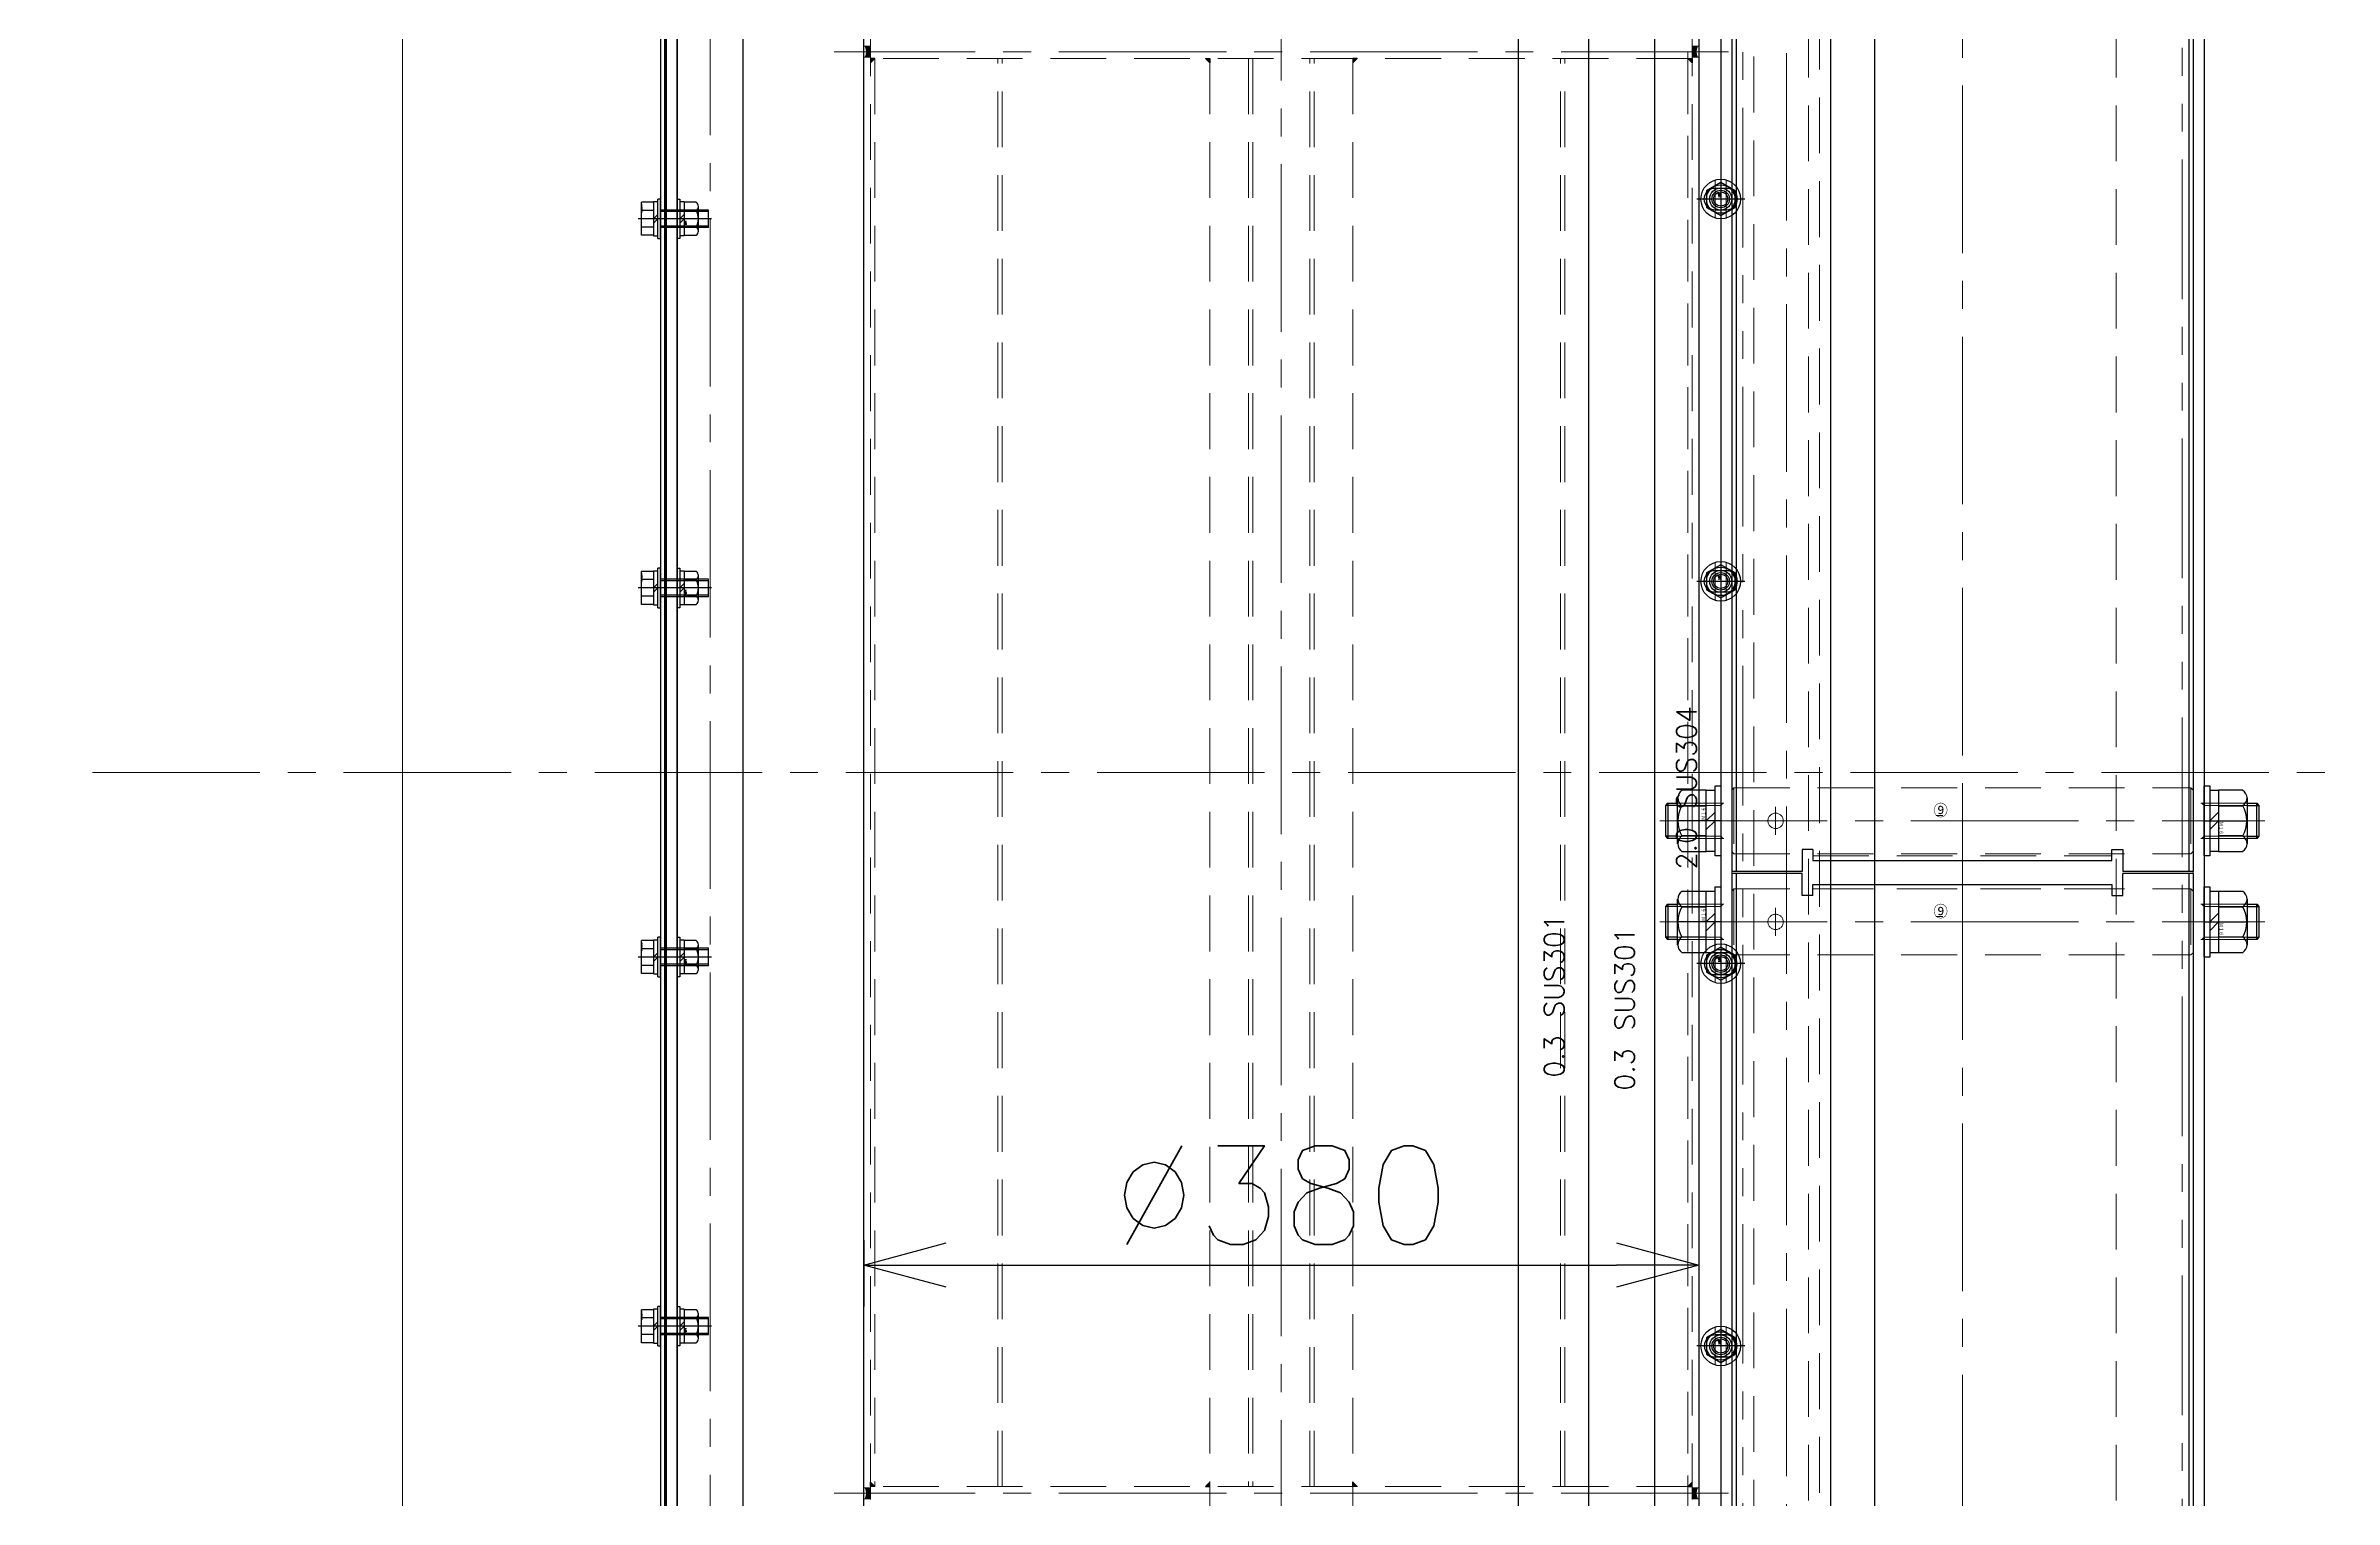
# Model space of a CAD drawing. Header units: millimetres. Extents: x -8731 to 85711, y -14522 to 31379.
# Drawn here: x 421 to 1463, y 17887 to 18548 of the extents above; entities that cross this region are included whole.
import ezdxf
from ezdxf import colors
from ezdxf.entities.mleader import LeaderData, LeaderLine
from ezdxf.enums import TextEntityAlignment as Align
from ezdxf.math import Vec2, Vec3

# ---------------------------------------------------------------- set-up
doc = ezdxf.new("R2010")
doc.units = ezdxf.units.MM
doc.header["$LTSCALE"] = 4
doc.header["$PDMODE"] = 99
doc.header["$PDSIZE"] = 1
for name, pattern in [('CENTER2', [28.575, 19.05, -3.175, 3.175, -3.175]), ('HIDDEN', [9.525, 6.35, -3.175]), ('PHANTOM2', [31.75, 15.875, -3.175, 3.175, -3.175, 3.175, -3.175])]:
    doc.linetypes.add(name, pattern=pattern)
for name, color, linetype, lineweight in [('04_HIDDEN', 2, 'HIDDEN', 13), ('05_CENTER', 4, 'CENTER2', 13), ('06_PHANTOM', 2, 'PHANTOM2', 13), ('08_DIM', 3, 'Continuous', 13)]:
    doc.layers.add(name, color=color, linetype=linetype, lineweight=lineweight)
doc.layers.add('10_DRAFT', color=8, linetype='Continuous', lineweight=0, plot=False)
doc.styles.add('KANJI0', font='txt.shx', dxfattribs={"width": 0.9, "height": 30, "bigfont": 'bigfont'})
doc.styles.add('KSS_TXT', font='txt.shx', dxfattribs={"bigfont": 'extfont2.shx'})
doc.styles.add('KSS_TXT_L', font='txt.shx', dxfattribs={"height": 9, "bigfont": 'extfont2.shx'})
doc.styles.get("Standard").update_dxf_attribs({"font": 'txt.shx', "bigfont": 'extfont2.shx'})
doc.dimstyles.new('KSS_DIM', dxfattribs={"dimscale": 3, "dimtxt": 3, "dimasz": 2.5, "dimexe": 1.25, "dimexo": 0.625, "dimtad": 1, "dimdsep": 46, "dimtxsty": 'KSS_TXT', "dimblk": 'OPEN30', "dimcen": 0, "dimazin": 2, "dimtfac": 0.75, "dimtmove": 0, "dimatfit": 3, "dimldrblk": 'OPEN30', "dimfxl": 1, "dimtolj": 1, "dimarcsym": 0})

# ---------------------------------------------------------------- blocks, each defined once
blk = doc.blocks.new('A$C35A251B1_1_1_1')
at = {"color": 0}
blk.add_lwpolyline([(-945, 0.3), (-945, 0), (945, 0), (945, 0.3)], close=True, dxfattribs=at)
at = {"layer": '10_DRAFT'}
for p, q in [((-252, 0), (-252, 0.3)), ((-84, 0), (-84, 0.3)), ((84, 0), (84, 0.3)), ((252, 0), (252, 0.3))]:
    blk.add_line(p, q, dxfattribs=at)
blk = doc.blocks.new('A$C39886CB1_1_1_1')
at = {"color": 0}
for points in [[(-945, 0), (945, 0), (945, -5), (-945, -5)], [(-1073, -5), (1073, -5), (1075, -7), (1075, -33), (1073, -35), (-1073, -35), (-1075, -33), (-1075, -7)]]:
    blk.add_lwpolyline(points, close=True, dxfattribs=at)
at = {"layer": '05_CENTER'}
for p, q in [((-252, -9.2), (-252, 3.9)), ((-84, -9.2), (-84, 3.9)), ((84, -9.2), (84, 3.9)), ((252, -9.2), (252, 3.9)), ((1081.6, -20), (-1081, -20))]:
    blk.add_line(p, q, dxfattribs=at)
at = {"layer": '10_DRAFT'}
blk.add_line((0, -35), (0, 0), dxfattribs=at)
blk = doc.blocks.new('A$C1204623A_1_1_1')
at = {"color": 0}
blk.add_lwpolyline([(945, -2), (945, 0), (-945, 0), (-945, -2)], close=True, dxfattribs=at)
at = {"layer": '05_CENTER'}
for p, q in [((-252, 2.6), (-252, -4.7)), ((-84, 2.6), (-84, -4.7)), ((84, 2.6), (84, -4.7)), ((252, 2.6), (252, -4.7))]:
    blk.add_line(p, q, dxfattribs=at)
blk = doc.blocks.new('A$C46CB4146_1_1_1')
at = {"color": 0}
for p, q in [((-9, 1.2), (9, 1.2)), ((-9, 1.2), (-9, 0)), ((-7.7, 3.2), (-7.7, 1.2)), ((7.7, 3.2), (-7.7, 3.2)), ((-7.5, 8.7), (7.5, 8.7)), ((-7.5, 3.2), (-7.5, 8.7)), ((-3.8, 3.2), (-3.8, 8.7)), ((0, 1.2), (-2, 3.2)), ((0, 3.2), (2, 1.2)), ((3.8, 3.2), (3.8, 8.7)), ((7.5, 3.2), (7.5, 8.7)), ((7.7, 1.2), (7.7, 3.2)), ((9, 0), (9, 1.2)), ((-9, 0), (9, 0))]:
    blk.add_line(p, q, dxfattribs=at)
at = {"color": 0, "linetype": 'CENTER2'}
blk.add_line((0, -23.3), (0, 10.2), dxfattribs=at)
at = {"color": 0, "linetype": 'HIDDEN'}
for p, q in [((-4, -21.8), (-4, 0)), ((-3.3, -21.8), (-3.3, 0)), ((3.3, -21.8), (3.3, 0)), ((4, -21.8), (4, 0)), ((-4, -21.8), (4, -21.8))]:
    blk.add_line(p, q, dxfattribs=at)
at = {"layer": '10_DRAFT', "style": 'KSS_TXT_L'}
blk.add_text('BT-M8x25L,SW,PW', height=0.3, dxfattribs=at).set_placement((3, 8.4))
blk = doc.blocks.new('M8Nza_1_1_1')
at = {"color": 0}
for p, q in [((-7.7, 3.2), (7.7, 3.2)), ((-7.7, 3.2), (-7.7, 1.2)), ((-7.5, 8.7), (-7.5, 3.2)), ((5.6, 9.7), (-5.6, 9.7)), ((-3.8, 3.2), (-3.8, 8.7)), ((0, 1.2), (-2, 3.2)), ((0, 3.2), (2, 1.2)), ((3.7, 8.7), (3.7, 3.2)), ((7.5, 3.2), (7.5, 8.7)), ((7.7, 3.2), (7.7, 1.2))]:
    blk.add_line(p, q, dxfattribs=at)
at = {"color": 0, "linetype": 'CENTER2'}
blk.add_line((0, 9.7), (0, 0), dxfattribs=at)
at = {"color": 0}
blk.add_lwpolyline([(-9, 1.2), (9, 1.2), (9, 0), (-9, 0)], close=True, dxfattribs=at)
for centre, radius, start, end in [((-5.6, 7.4), 2.25, 33.626, 146.374), ((0, 2.2), 7.5, 60, 120), ((5.6, 7.4), 2.25, 33.626, 146.374)]:
    blk.add_arc(centre, radius, start, end, dxfattribs=at)
at = {"layer": '10_DRAFT', "style": 'KSS_TXT'}
blk.add_text('M8', height=1, dxfattribs=at).set_placement((0.9, 3.3))
blk = doc.blocks.new('A$C60FD5FF4_1')
at = {"xscale": -1, "rotation": 180}
for name, p in [('A$C39886CB1_1_1_1', (-1008, -20)), ('A$C35A251B1_1_1_1', (-1008, -20)), ('A$C35A251B1_1_1_1', (-1008, -20.3))]:
    blk.add_blockref(name, p, dxfattribs=at)
at = {"rotation": 180}
for p in [(-1260, -22.6), (-1092, -22.6), (-924, -22.6), (-756, -22.6)]:
    blk.add_blockref('A$C46CB4146_1_1_1', p, dxfattribs=at)
for name, p in [('M8Nza_1_1_1', (-1260, -15)), ('M8Nza_1_1_1', (-1092, -15)), ('M8Nza_1_1_1', (-924, -15)), ('M8Nza_1_1_1', (-756, -15)), ('A$C1204623A_1_1_1', (-1008, -20.6))]:
    blk.add_blockref(name, p)
blk = doc.blocks.new('AM_BALLOON1')
at = {"transparency": 16777216}
blk.add_circle((0, 0), 5, dxfattribs=at)
blk.add_attdef('B_NUMBER', text='', height=3, dxfattribs=at).set_placement((0, 0), align=Align.MIDDLE_CENTER)
blk = doc.blocks.new('_OPEN')
at = {"color": 0, "linetype": 'ByBlock'}
for p, q in [((-1, 0.167), (0, 0)), ((0, 0), (-1, -0.167)), ((0, 0), (-1, 0))]:
    blk.add_line(p, q, dxfattribs=at)
blk = doc.blocks.new('A$C3AA34862_1_1_1')
at = {"layer": '05_CENTER'}
blk.add_line((-141.1, 0), (2637.2, 0), dxfattribs=at)
at = {"layer": '10_DRAFT'}
blk.add_line((0, 1000), (0, -1000), dxfattribs=at)
blk = doc.blocks.new('_Open30')
at = {"color": 0, "linetype": 'ByBlock', "lineweight": -2}
for p, q in [((-1, 0.268), (0, 0)), ((0, 0), (-1, -0.268)), ((0, 0), (-1, 0))]:
    blk.add_line(p, q, dxfattribs=at)
blk = doc.blocks.new('*D4259')
at = {"layer": '08_DIM', "color": 0, "lineweight": -2, "transparency": 16777216}
for p, q in [((573.9, 19317.5), (89.4, 19317.5)), ((108.2, 17155), (108.2, 19280)), ((573.9, 17117.5), (89.4, 17117.5))]:
    blk.add_line(p, q, dxfattribs=at)
at = {"layer": 'Defpoints', "color": 0, "transparency": 16777216}
for p in [(108.2, 19317.5), (583.3, 19317.5), (583.3, 17117.5)]:
    blk.add_point(p, dxfattribs=at)
at = {"layer": '08_DIM', "color": 0, "lineweight": -2, "transparency": 16777216, "xscale": 37.5, "yscale": 37.5, "zscale": 37.5}
for p, rotation in [((108.2, 19317.5), 90), ((108.2, 17117.5), 270)]:
    blk.add_blockref('_Open30', p, dxfattribs=dict(at, rotation=rotation))
at = {"layer": '08_DIM', "color": 0, "transparency": 16777216, "insert": (76.3, 18217.5), "char_height": 45, "attachment_point": 5, "rotation": 90, "style": 'KSS_TXT'}
blk.add_mtext('\\A1;2200', dxfattribs=at)
blk = doc.blocks.new('*D4245')
at = {"layer": '08_DIM', "color": 0, "lineweight": -2, "transparency": 16777216}
for p, q in [((783.9, 19207.5), (212.3, 19207.5)), ((231.1, 17265), (231.1, 19170)), ((783.9, 17227.5), (212.3, 17227.5))]:
    blk.add_line(p, q, dxfattribs=at)
at = {"layer": 'Defpoints', "color": 0, "transparency": 16777216}
for p in [(231.1, 19207.5), (793.3, 19207.5), (793.3, 17227.5)]:
    blk.add_point(p, dxfattribs=at)
at = {"layer": '08_DIM', "color": 0, "lineweight": -2, "transparency": 16777216, "xscale": 37.5, "yscale": 37.5, "zscale": 37.5}
for p, rotation in [((231.1, 19207.5), 90), ((231.1, 17227.5), 270)]:
    blk.add_blockref('_Open30', p, dxfattribs=dict(at, rotation=rotation))
at = {"layer": '08_DIM', "color": 0, "transparency": 16777216, "char_height": 45, "attachment_point": 5, "rotation": 90, "style": 'KSS_TXT'}
for s, insert in [('\\A1;(脱水ローラ幅)', (263, 18217.5)), ('\\A1;1980', (199.2, 18217.5))]:
    blk.add_mtext(s, dxfattribs=dict(at, insert=insert))
blk = doc.blocks.new('A$C67F20274_1_1_1')
h = blk.add_hatch(color=3)
h.dxf.hatch_style = 1
h.paths.add_polyline_path([(0, -2), (0, 0), (-2, 0)])
at = {"color": 3}
blk.add_lwpolyline([(0, 0), (-2, 0), (-2, 0), (0, -2)], close=True, dxfattribs=at)
blk = doc.blocks.new('A$C715E4393_1_1_1')
h = blk.add_hatch(color=3)
h.dxf.hatch_style = 1
h.paths.add_polyline_path([(-330.5, 187), (-330.5, 189.2, 0.11176), (-328, 188.6), (-328, 187)])
h.paths.add_polyline_path([(-328, 187), (-328, 188.6, 0.111762), (-325.5, 189.2), (-325.5, 187)])
h = blk.add_hatch(color=3)
h.dxf.hatch_style = 1
h.paths.add_polyline_path([(325.5, 187), (325.5, 189.2, 0.11176), (328, 188.6), (328, 187)])
h.paths.add_polyline_path([(328, 187), (328, 188.6, 0.111762), (330.5, 189.2), (330.5, 187)])
h = blk.add_hatch(color=3)
h.dxf.hatch_style = 1
h.paths.add_polyline_path([(-325.5, -187), (-325.5, -189.2, 0.11176), (-328, -188.6), (-328, -187)])
h.paths.add_polyline_path([(-328, -187), (-328, -188.6, 0.111762), (-330.5, -189.2), (-330.5, -187)])
h = blk.add_hatch(color=3)
h.dxf.hatch_style = 1
h.paths.add_polyline_path([(330.5, -187), (330.5, -189.2, 0.11176), (328, -188.6), (328, -187)])
h.paths.add_polyline_path([(328, -187), (328, -188.6, 0.111762), (325.5, -189.2), (325.5, -187)])
at = {"color": 0}
blk.add_lwpolyline([(-990, 190), (990, 190), (990, -190), (-990, -190)], close=True, dxfattribs=at)
at = {"color": 3}
for centre, start, end in [((-328, 194.5), 244.4921, 295.5079), ((328, 194.5), 244.4921, 295.5079), ((-328, -194.5), 64.4921, 115.5079), ((328, -194.5), 64.4921, 115.5079)]:
    blk.add_arc(centre, 5.81, start, end, dxfattribs=at)
at = {"layer": '04_HIDDEN'}
for p, q in [((-330.5, 190), (-330.5, 187)), ((-325.5, 190), (-325.5, 187)), ((325.5, 190), (325.5, 187)), ((330.5, 190), (330.5, 187)), ((-990, 187), (990, 187)), ((-325, 187), (-325, -187)), ((-325, 185), (325, 185)), ((325, 187), (325, -187)), ((325, 129), (-325, 129)), ((325, 127), (-325, 127)), ((-325, 32.5), (990, 32.5)), ((325, 15), (-325, 15)), ((325, 13), (-325, 13)), ((-325, -13), (325, -13)), ((-325, -15), (325, -15)), ((-325, -32.5), (990, -32.5)), ((325, -127), (-325, -127)), ((325, -129), (-325, -129)), ((-990, -187), (990, -187)), ((-330.5, -190), (-330.5, -187)), ((-325.5, -190), (-325.5, -187)), ((-325, -185), (325, -185)), ((325.5, -190), (325.5, -187)), ((330.5, -190), (330.5, -187))]:
    blk.add_line(p, q, dxfattribs=at)
at = {"layer": '05_CENTER'}
for p, q in [((-328, 203.6), (-328, -203.6)), ((328, 203.6), (328, -203.6)), ((-1419.8, 0), (1090.8, 0))]:
    blk.add_line(p, q, dxfattribs=at)
at = {"xscale": -1}
for p in [(-325, 187), (-325, -32.5)]:
    blk.add_blockref('A$C67F20274_1_1_1', p, dxfattribs=at)
for p in [(325, 187), (325, -32.5)]:
    blk.add_blockref('A$C67F20274_1_1_1', p)
at = {"rotation": 180}
for p in [(-325, 32.5), (-325, -187)]:
    blk.add_blockref('A$C67F20274_1_1_1', p, dxfattribs=at)
at = {"xscale": -1, "rotation": 180}
for p in [(325, 32.5), (325, -187)]:
    blk.add_blockref('A$C67F20274_1_1_1', p, dxfattribs=at)
blk = doc.blocks.new('A$C3A520BF7_1_1')
at = {"xscale": -1}
blk.add_blockref('A$C715E4393_1_1_1', (0, 0), dxfattribs=at)
blk = doc.blocks.new('*D4325')
at = {"layer": '08_DIM', "color": 0, "lineweight": -2, "transparency": 16777216}
for p, q in [((1084.9, 19212.5), (335.6, 19212.5)), ((354.4, 17260), (354.4, 19175)), ((1084.9, 17222.5), (335.6, 17222.5))]:
    blk.add_line(p, q, dxfattribs=at)
at = {"layer": 'Defpoints', "color": 0, "transparency": 16777216}
for p in [(354.4, 19212.5), (1094.3, 19212.5), (1094.3, 17222.5)]:
    blk.add_point(p, dxfattribs=at)
at = {"layer": '08_DIM', "color": 0, "lineweight": -2, "transparency": 16777216, "xscale": 37.5, "yscale": 37.5, "zscale": 37.5}
for p, rotation in [((354.4, 19212.5), 90), ((354.4, 17222.5), 270)]:
    blk.add_blockref('_Open30', p, dxfattribs=dict(at, rotation=rotation))
at = {"layer": '08_DIM', "color": 0, "transparency": 16777216, "char_height": 45, "attachment_point": 5, "rotation": 90, "style": 'KSS_TXT'}
for s, insert in [('\\A1;(脱水ローラ用スクレーパ幅)', (386.2, 18217.5)), ('\\A1;1990', (322.5, 18217.5))]:
    blk.add_mtext(s, dxfattribs=dict(at, insert=insert))
blk = doc.blocks.new('A$C48213744_1_1_1')
at = {"color": 0}
blk.add_lwpolyline([(-992, 60), (992, 60, -0.414214), (995, 57), (995, -17, -0.414214), (992, -20), (-992, -20, -0.414214), (-995, -17), (-995, 57, -0.414214)], format="xyb", close=True, dxfattribs=at)
for centre in [(-261, 30), (-87, 30), (87, 30), (261, 30)]:
    blk.add_circle(centre, 5, dxfattribs=at)
at = {"layer": '05_CENTER'}
for p, q in [((-261, 21.4), (-261, 38.6)), ((-87, 21.4), (-87, 38.6)), ((87, 21.4), (87, 38.6)), ((261, 21.4), (261, 38.6)), ((-252.4, 30), (-269.6, 30)), ((-78.4, 30), (-95.6, 30)), ((78.4, 30), (95.6, 30)), ((252.4, 30), (269.6, 30))]:
    blk.add_line(p, q, dxfattribs=at)
at = {"layer": '10_DRAFT', "style": 'KSS_TXT'}
blk.add_text('2.0 SUS304', height=9, dxfattribs=at).set_placement((-44.1, 41.1))
blk = doc.blocks.new('A$C18510924_1_1_1')
at = {"color": 0}
for centre in [(-261, 30), (-87, 30), (87, 30), (261, 30)]:
    blk.add_circle(centre, 5, dxfattribs=at)
at = {"layer": '04_HIDDEN'}
blk.add_lwpolyline([(993, -15), (-993, -15), (-995, -13), (-995, 43), (-993, 45), (993, 45), (995, 43), (995, -13)], close=True, dxfattribs=at)
blk.add_lwpolyline([(-995, 15), (995, 15)], dxfattribs=at)
at = {"layer": '05_CENTER'}
for p, q in [((-261, 21.4), (-261, 38.6)), ((-87, 21.4), (-87, 38.6)), ((87, 21.4), (87, 38.6)), ((261, 21.4), (261, 38.6)), ((-252.4, 30), (-269.6, 30)), ((-78.4, 30), (-95.6, 30)), ((78.4, 30), (95.6, 30)), ((252.4, 30), (269.6, 30)), ((1127.5, 0), (-1127.5, 0))]:
    blk.add_line(p, q, dxfattribs=at)
blk = doc.blocks.new('A$C03352C63_1_1_1')
at = {"color": 0}
for points in [[(-995, 138.6), (-995, 159, -0.414214), (-992, 162), (992, 162, -0.414214), (995, 159), (995, 138.6)], [(995, 133.6), (995, 3, -0.414214), (992, 0), (-992, 0, -0.414214), (-995, 3), (-995, 133.6)]]:
    blk.add_lwpolyline(points, format="xyb", dxfattribs=at)
for points in [[(-266, 72.5), (-266, 67.5, 1), (-256, 67.5), (-256, 72.5, 1)], [(-92, 72.5), (-92, 67.5, 1), (-82, 67.5), (-82, 72.5, 1)], [(92, 72.5), (92, 67.5, -1), (82, 67.5), (82, 72.5, -1)], [(266, 72.5), (266, 67.5, -1), (256, 67.5), (256, 72.5, -1)]]:
    blk.add_lwpolyline(points, format="xyb", close=True, dxfattribs=at)
at = {"layer": '05_CENTER'}
for p, q in [((-261, 59.1), (-261, 80.9)), ((-87, 59.1), (-87, 80.9)), ((87, 59.1), (87, 80.9)), ((261, 59.1), (261, 80.9)), ((-252.2, 72.5), (-269.8, 72.5)), ((-252.2, 70), (-269.8, 70)), ((-252.2, 67.5), (-269.8, 67.5)), ((-78.2, 72.5), (-95.8, 72.5)), ((-78.2, 70), (-95.8, 70)), ((-78.2, 67.5), (-95.8, 67.5)), ((78.2, 72.5), (95.8, 72.5)), ((78.2, 70), (95.8, 70)), ((78.2, 67.5), (95.8, 67.5)), ((252.2, 72.5), (269.8, 72.5)), ((252.2, 70), (269.8, 70)), ((252.2, 67.5), (269.8, 67.5))]:
    blk.add_line(p, q, dxfattribs=at)
at = {"layer": '10_DRAFT', "style": 'KSS_TXT'}
blk.add_text('0.3 SUS301', height=9, dxfattribs=at).set_placement((-138.9, 141.3))
blk = doc.blocks.new('A$C5FB97435_1_1')
at = {"color": 0}
for points in [[(-992, 90), (992, 90, -0.414214), (995, 87), (995, -17, -0.414214), (992, -20), (-992, -20, -0.414214), (-995, -17), (-995, 87, -0.414214)], [(-266, 32.5), (-266, 27.5, 1), (-256, 27.5), (-256, 32.5, 1)], [(-92, 32.5), (-92, 27.5, 1), (-82, 27.5), (-82, 32.5, 1)], [(92, 32.5), (92, 27.5, -1), (82, 27.5), (82, 32.5, -1)], [(266, 32.5), (266, 27.5, -1), (256, 27.5), (256, 32.5, -1)]]:
    blk.add_lwpolyline(points, format="xyb", close=True, dxfattribs=at)
at = {"layer": '05_CENTER'}
for p, q in [((-252.2, 32.5), (-269.8, 32.5)), ((-261, 19.1), (-261, 40.9)), ((-78.2, 32.5), (-95.8, 32.5)), ((-87, 19.1), (-87, 40.9)), ((78.2, 32.5), (95.8, 32.5)), ((87, 19.1), (87, 40.9)), ((252.2, 32.5), (269.8, 32.5)), ((261, 19.1), (261, 40.9)), ((-252.2, 30), (-269.8, 30)), ((-252.2, 27.5), (-269.8, 27.5)), ((-78.2, 30), (-95.8, 30)), ((-78.2, 27.5), (-95.8, 27.5)), ((78.2, 30), (95.8, 30)), ((78.2, 27.5), (95.8, 27.5)), ((252.2, 30), (269.8, 30)), ((252.2, 27.5), (269.8, 27.5))]:
    blk.add_line(p, q, dxfattribs=at)
at = {"layer": '10_DRAFT', "style": 'KSS_TXT'}
blk.add_text('0.3 SUS301', height=9, dxfattribs=at).set_placement((-144.8, 69.2))
blk = doc.blocks.new('8b_1_1_1')
at = {"color": 0, "linetype": 'CENTER2'}
for p, q in [((0, -10.9), (0, 10.9)), ((10.9, 0), (-10.9, 0))]:
    blk.add_line(p, q, dxfattribs=at)
at = {"color": 0}
for p, q in [((-3.8, 6.5), (-7.5, 0)), ((-3.8, 6.5), (-7.5, 0)), ((-7.5, 0), (-3.8, -6.5)), ((-7.5, 0), (-3.8, -6.5)), ((3.8, 6.5), (-3.8, 6.5)), ((3.8, 6.5), (-3.8, 6.5)), ((7.5, 0), (3.8, 6.5)), ((7.5, 0), (3.8, 6.5)), ((3.8, -6.5), (7.5, 0)), ((3.8, -6.5), (7.5, 0)), ((-3.8, -6.5), (3.8, -6.5)), ((-3.8, -6.5), (3.8, -6.5))]:
    blk.add_line(p, q, dxfattribs=at)
for radius in [9, 6.5, 4, 3.25]:
    blk.add_circle((0, 0), radius, dxfattribs=at)
at = {"layer": '10_DRAFT', "style": 'KSS_TXT'}
blk.add_text('M8', height=1, dxfattribs=at).set_placement((0.8, 0.1))
blk = doc.blocks.new('A$C5C0A0571_1_1')
for name, p in [('A$C03352C63_1_1_1', (0, -40)), ('A$C5FB97435_1_1', (0, 0)), ('A$C48213744_1_1_1', (0, 0)), ('A$C18510924_1_1_1', (0, 0)), ('8b_1_1_1', (-261, 30)), ('8b_1_1_1', (-87, 30)), ('8b_1_1_1', (87, 30)), ('8b_1_1_1', (261, 30))]:
    blk.add_blockref(name, p)
blk = doc.blocks.new('A$C3B5C3961_1_1')
at = {"rotation": 180}
blk.add_blockref('A$C5C0A0571_1_1', (-1075, -190), dxfattribs=at)
blk = doc.blocks.new('A$C649B1A8B_1_1')
at = {"color": 0}
blk.add_lwpolyline([(-245, 0), (2325, 0), (2325, 38), (2323, 40), (-243, 40), (-245, 38)], close=True, dxfattribs=at)
at = {"layer": '04_HIDDEN'}
blk.add_line((-245, 5), (2325, 5), dxfattribs=at)
at = {"layer": '05_CENTER'}
for p, q in [((1037, -7.5), (1037, 12.6)), ((1083, -7.5), (1083, 12.6))]:
    blk.add_line(p, q, dxfattribs=at)
blk = doc.blocks.new('A$C5AD023EE_1_1')
at = {"color": 0}
for p, q in [((-3, 105), (-1260, 105)), ((-1260, 105), (-1260, 73)), ((-3, 68), (-3, 105)), ((-3, 103), (-1260, 103)), ((-1250, 73), (-1260, 73)), ((-1250, 68), (-1250, 73)), ((-1255, -68), (-1255, 68)), ((-1255, 68), (-1250, 68)), ((2, 68), (-3, 68)), ((2, -68), (2, 68)), ((-1250, -68), (-1255, -68)), ((-1250, -68), (-1250, -73)), ((-3, -68), (-3, -105)), ((-3, -68), (2, -68)), ((-1260, -73), (-1260, -105)), ((-1250, -73), (-1260, -73)), ((-3, -103), (-1260, -103)), ((-3, -105), (-1260, -105))]:
    blk.add_line(p, q, dxfattribs=at)
at = {"layer": '04_HIDDEN'}
for p, q in [((-1253, -68), (-1253, 68)), ((0, -68), (0, 68))]:
    blk.add_line(p, q, dxfattribs=at)
at = {"layer": '05_CENTER'}
blk.add_line((12, 0), (-1260.5, 0), dxfattribs=at)
blk = doc.blocks.new('A$C59254CCD_1_1')
at = {"color": 0}
for p, q in [((1, 15), (0, 14)), ((0, 14), (0, -14)), ((1, 15), (209, 15)), ((1, 15), (1, -15)), ((209, 15), (209, -15)), ((209, 15), (210, 14)), ((210, 14), (210, -14)), ((-30, 7), (-29, 8)), ((-30, 7), (-5, 7)), ((-30, 7), (-30, -7)), ((-29, 8), (0, 8)), ((-29, -8), (-29, 8)), ((-5, 8), (-5, -8)), ((-5, 7), (-4, 8)), ((239, 8), (210, 8)), ((215, 7), (214, 8)), ((215, 8), (215, -8)), ((240, 7), (215, 7)), ((239, -8), (239, 8)), ((240, 7), (239, 8)), ((240, 7), (240, -7)), ((-30, -7), (-5, -7)), ((-30, -7), (-29, -8)), ((-29, -8), (0, -8)), ((-5, -7), (-4, -8)), ((239, -8), (210, -8)), ((215, -7), (214, -8)), ((240, -7), (215, -7)), ((240, -7), (239, -8)), ((0, -14), (1, -15)), ((1, -15), (209, -15)), ((209, -15), (210, -14))]:
    blk.add_line(p, q, dxfattribs=at)
blk.add_circle((20, 0), 3.5, dxfattribs=at)
at = {"layer": '05_CENTER'}
for p, q in [((20, 6.4), (20, -6.4)), ((-32.7, 0), (242.7, 0))]:
    blk.add_line(p, q, dxfattribs=at)
at = {"layer": '10_DRAFT'}
for p, q in [((105, 15), (105, -15)), ((93.1, 2.5), (96.1, 2.5))]:
    blk.add_line(p, q, dxfattribs=at)
at = {"layer": '10_DRAFT', "style": 'KSS_TXT'}
blk.add_text('⑨', height=6, dxfattribs=at).set_placement((91.8, 1.6))
blk = doc.blocks.new('M16Nza_1_1_1')
at = {"color": 0}
for p, q in [((-13.9, 17.7), (-13.9, 6.6)), ((-10.4, 19.6), (10.4, 19.6)), ((-6.9, 6.6), (-6.9, 17.7)), ((6.9, 17.7), (6.9, 6.6)), ((13.9, 6.6), (13.9, 17.7)), ((-14, 2.6), (-14, 6.6)), ((-14, 6.6), (14, 6.6)), ((-4, 6.6), (0, 2.6)), ((0, 6.6), (4, 2.6)), ((14, 6.6), (14, 2.6))]:
    blk.add_line(p, q, dxfattribs=at)
at = {"color": 0, "linetype": 'CENTER2'}
blk.add_line((0, 0), (0, 19.6), dxfattribs=at)
at = {"color": 0}
blk.add_lwpolyline([(-16, 2.6), (16, 2.6), (16, 0), (-16, 0)], close=True, dxfattribs=at)
for centre, radius, start, end in [((-10.4, 15.4), 4.16, 33.626, 146.374), ((0, 5.7), 13.8, 60, 120), ((10.4, 15.4), 4.16, 33.626, 146.374)]:
    blk.add_arc(centre, radius, start, end, dxfattribs=at)
at = {"layer": '10_DRAFT', "style": 'KANJI0', "width": 0.82}
blk.add_text('Ｍ１６', height=1.71, dxfattribs=at).set_placement((0.4, 6.8))
blk = doc.blocks.new('A$C48783CE3_1_1')
at = {"color": 0}
for p, q in [((7, 105), (-1250, 105)), ((-1250, 68), (-1250, 105)), ((7, 105), (7, 73)), ((7, 103), (-1250, 103)), ((-3, 68), (-3, 73)), ((-3, 73), (7, 73)), ((-1255, 68), (-1255, -68)), ((-1255, 68), (-1250, 68)), ((2, 68), (-3, 68)), ((2, -68), (2, 68)), ((-1255, -68), (-1250, -68)), ((-1250, -68), (-1250, -105)), ((-3, -68), (-3, -73)), ((-3, -68), (2, -68)), ((-3, -73), (7, -73)), ((7, -73), (7, -105)), ((7, -103), (-1250, -103)), ((7, -105), (-1250, -105))]:
    blk.add_line(p, q, dxfattribs=at)
at = {"layer": '04_HIDDEN'}
for p, q in [((-1253, 68), (-1253, -68)), ((0, -68), (0, 68))]:
    blk.add_line(p, q, dxfattribs=at)
at = {"layer": '05_CENTER'}
blk.add_line((7.5, 0), (-1265, 0), dxfattribs=at)
blk = doc.blocks.new('A$C191155EC_1_1')
at = {"layer": '06_PHANTOM', "color": 6}
blk.add_lwpolyline([(-2680, 100), (27, 100), (27, -100), (-2680, -100)], close=True, dxfattribs=at)
blk = doc.blocks.new('A$C24A17EC2_1_1')
for p, q in [((-1011, 24), (-1010, 25)), ((-1011, 19.6), (-1011, 24)), ((-995, 24), (-1011, 24)), ((-1010, 25), (-996, 25)), ((-1010, 19.6), (-1010, 25)), ((-996, 25), (-995, 24)), ((-996, 19.6), (-996, 25)), ((-995, 24), (-995, 19.6)), ((-965, 24), (-964, 25)), ((-965, 19.6), (-965, 24)), ((-949, 24), (-965, 24)), ((-964, 25), (-950, 25)), ((-964, 19.6), (-964, 25)), ((-950, 25), (-949, 24)), ((-950, 19.6), (-950, 25)), ((-949, 24), (-949, 19.6)), ((-2085, 0), (30, 0)), ((-2085, -220), (30, -220)), ((-1011, -244), (-1011, -239.6)), ((-1010, -245), (-1011, -244)), ((-1011, -244), (-995, -244)), ((-1010, -239.6), (-1010, -245)), ((-996, -245), (-1010, -245)), ((-996, -239.6), (-996, -245)), ((-995, -244), (-996, -245)), ((-995, -239.6), (-995, -244)), ((-965, -244), (-965, -239.6)), ((-964, -245), (-965, -244)), ((-965, -244), (-949, -244)), ((-964, -239.6), (-964, -245)), ((-950, -245), (-964, -245)), ((-950, -239.6), (-950, -245)), ((-949, -244), (-950, -245)), ((-949, -239.6), (-949, -244))]:
    blk.add_line(p, q)
for name, p in [('M16Nza_1_1_1', (-1003, 0)), ('M16Nza_1_1_1', (-957, 0)), ('A$C191155EC_1_1', (360, -110))]:
    blk.add_blockref(name, p)
at = {"xscale": -1}
for name, p in [('A$C5AD023EE_1_1', (-2240, -110)), ('A$C48783CE3_1_1', (-972, -110))]:
    blk.add_blockref(name, p, dxfattribs=at)
at = {"rotation": 180}
for p in [(-1003, -220), (-957, -220)]:
    blk.add_blockref('M16Nza_1_1_1', p, dxfattribs=at)
at = {"layer": '04_HIDDEN'}
for name, p, rotation in [('A$C59254CCD_1_1', (-1003, -215), 90.00000000000001), ('A$C59254CCD_1_1', (-957, -215), 90.00000000000001), ('A$C649B1A8B_1_1', (80, 0), 180)]:
    blk.add_blockref(name, p, dxfattribs=dict(at, rotation=rotation))
at = {"layer": '04_HIDDEN', "xscale": -1}
blk.add_blockref('A$C649B1A8B_1_1', (80, -220), dxfattribs=at)
blk = doc.blocks.new('*D4337')
at = {"layer": '08_DIM', "color": 0, "lineweight": -2, "transparency": 16777216}
for p, q in [((793.3, 18004.6), (793.3, 17974.5)), ((830.8, 17993.3), (1135.8, 17993.3)), ((1173.3, 17993.3), (1173.3, 17974.5))]:
    blk.add_line(p, q, dxfattribs=at)
at = {"layer": 'Defpoints', "color": 0, "transparency": 16777216}
for p in [(793.3, 18014), (1173.3, 18002.6), (1173.3, 17993.3)]:
    blk.add_point(p, dxfattribs=at)
at = {"layer": '08_DIM', "color": 0, "lineweight": -2, "transparency": 16777216, "xscale": 37.5, "yscale": 37.5, "zscale": 37.5, "rotation": 180}
blk.add_blockref('_Open30', (793.3, 17993.3), dxfattribs=at)
at = {"layer": '08_DIM', "color": 0, "lineweight": -2, "transparency": 16777216, "xscale": 37.5, "yscale": 37.5, "zscale": 37.5}
blk.add_blockref('_Open30', (1173.3, 17993.3), dxfattribs=at)
at = {"layer": '08_DIM', "color": 0, "transparency": 16777216, "insert": (983.3, 18025.1), "char_height": 45, "attachment_point": 5, "style": 'KSS_TXT'}
blk.add_mtext('\\A1;%%C380', dxfattribs=at)

msp = doc.modelspace()

# ---------------------------------------------------------------- linework, layer by layer
at = {"layer": '06_PHANTOM', "color": 6}
msp.add_lwpolyline([(793.29684, 19167.47541), (2960.39684, 19167.47541), (2960.39684, 17267.47541), (793.29684, 17267.47541)], close=True, dxfattribs=at)

# ---------------------------------------------------------------- block references
at = {"xscale": -1, "rotation": 270}
msp.add_blockref('A$C3A520BF7_1_1', (983.29684, 18217.47541), dxfattribs=at)
at = {"rotation": 270}
for name, p in [('A$C24A17EC2_1_1', (1403.2968, 17192.47539)), ('A$C3B5C3961_1_1', (1403.29686, 17142.47541)), ('A$C60FD5FF4_1', (723.29684, 17209.47541))]:
    msp.add_blockref(name, p, dxfattribs=at)
msp.add_blockref('A$C3AA34862_1_1_1', (583.29684, 18217.47541))

# ---------------------------------------------------------------- dimensions: what is measured, and where the dimension line sits
at = {"layer": '08_DIM'}
for base, p1, p2, override, picture, middle in [((108.19578, 19317.47541), (583.29684, 17117.47541), (583.29684, 19317.47541), {"dimscale": 15}, '*D4259', (76.32078, 18217.47541)), ((354.36803, 19212.47542), (1094.29686, 17222.47542), (1094.29686, 19212.47542), {"dimscale": 15, "dimpost": '\\X(脱水ローラ用スクレーパ幅)'}, '*D4325', (354.36803, 18217.47542)), ((231.09336, 19207.47541), (793.29684, 17227.47541), (793.29684, 19207.47541), {"dimscale": 15, "dimpost": '\\X(脱水ローラ幅)'}, '*D4245', (231.09336, 18217.47541))]:
    dim = msp.add_linear_dim(base=base, p1=p1, p2=p2, angle=90, dimstyle='KSS_DIM', override=override, dxfattribs=at)
    dim.commit()
    dim.dimension.update_dxf_attribs({"geometry": picture, "text_midpoint": middle})
dim = msp.add_linear_dim(base=(1173.29684, 17993.25634), p1=(793.29684, 18013.98688), p2=(1173.29684, 18002.63134), text='%%C<>', dimstyle='KSS_DIM', override={"dimscale": 15, "dimarcsym": 1}, dxfattribs=at)
dim.commit()
dim.dimension.update_dxf_attribs({"geometry": '*D4337', "text_midpoint": (983.29684, 18025.13134)})

# ---------------------------------------------------------------- leaders
ml = msp.add_multileader_block('Standard', dxfattribs=at)
ml.set_content('AM_BALLOON1', color=256, scale=15)
ml.set_attribute('B_NUMBER', 'AU', width=0)
ml.set_leader_properties(color=256, linetype='ByLayer', lineweight=-1)
ml.set_arrow_properties(name='OPEN')
ml.build(insert=Vec2(0, 0))
ml.multileader.update_dxf_attribs({"leader_type": 0, "has_dogleg": 0, "text_right_attachment_type": 6, "dogleg_length": 0, "arrow_head_size": 30, "scale": 15, "block_connection_type": 1})
ctx = ml.context
ctx.base_point, ctx.scale, ctx.char_height, ctx.arrow_head_size, ctx.landing_gap_size, ctx.plane_origin = Vec3(5844.83769, 21132.80583), 15, 60, 30, 30, Vec3(5844.83769, 21132.80583)
ctx.right_attachment, ctx.attachment_type = 6, 1
notes = []
notes.append((ctx, [(0, (0, 0, 0), (0, 0), (1, 0), 1, [])]))
ctx.block.insert = Vec3(5844.83769, 21132.80583)
for ctx, leaders in notes:
    for number, flags, end, landing, length, lines in leaders:
        leader = LeaderData()
        leader.index, (leader.has_last_leader_line, leader.has_dogleg_vector, leader.attachment_direction) = number, flags
        leader.last_leader_point, leader.dogleg_vector, leader.dogleg_length = Vec3(end), Vec3(landing), length
        for number, points, colour, breaks in lines:
            line = LeaderLine()
            line.index, line.vertices, line.color, line.breaks = number, Vec3.list(points), colors.encode_raw_color(colour), breaks
            leader.lines.append(line)
        ctx.leaders.append(leader)

doc.saveas('drawing.dxf')
